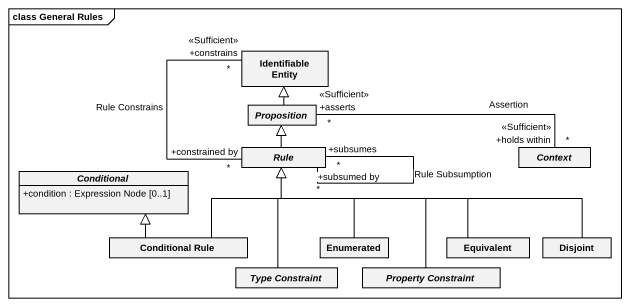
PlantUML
@startuml
mainframe class General Rules
hide circle
hide empty members
skinparam classAttributeIconSize 0
class "Identifiable Entity" as Identifiable_Entity
abstract class Proposition
abstract class Rule
abstract class Context
abstract class Conditional {
  +condition : Expression Node [0..1]
}
class "Conditional Rule" as Conditional_Rule
class Enumerated
class Equivalent
class Disjoint
abstract class "Type Constraint" as Type_Constraint
abstract class "Property Constraint" as Property_Constraint
Proposition -up-|> Identifiable_Entity
Rule "+constrained by\n*" -up- "+constrains\n*\n<<Sufficient>>" Identifiable_Entity : Rule Constrains
Rule -up-|> Proposition
Rule "+subsumed by\n*" -- "+subsumes\n*" Rule : Rule Subsumption
Context "+holds within\n*\n<<Sufficient>>" -left- "+asserts\n*\n<<Sufficient>>" Proposition : Assertion
Conditional_Rule -up-|> Rule
Conditional_Rule -up-|> Conditional
Enumerated -up-|> Rule
Equivalent -left-|> Rule
Disjoint -left-|> Rule
Type_Constraint -up-|> Rule
Property_Constraint -up-|> Rule
@enduml
